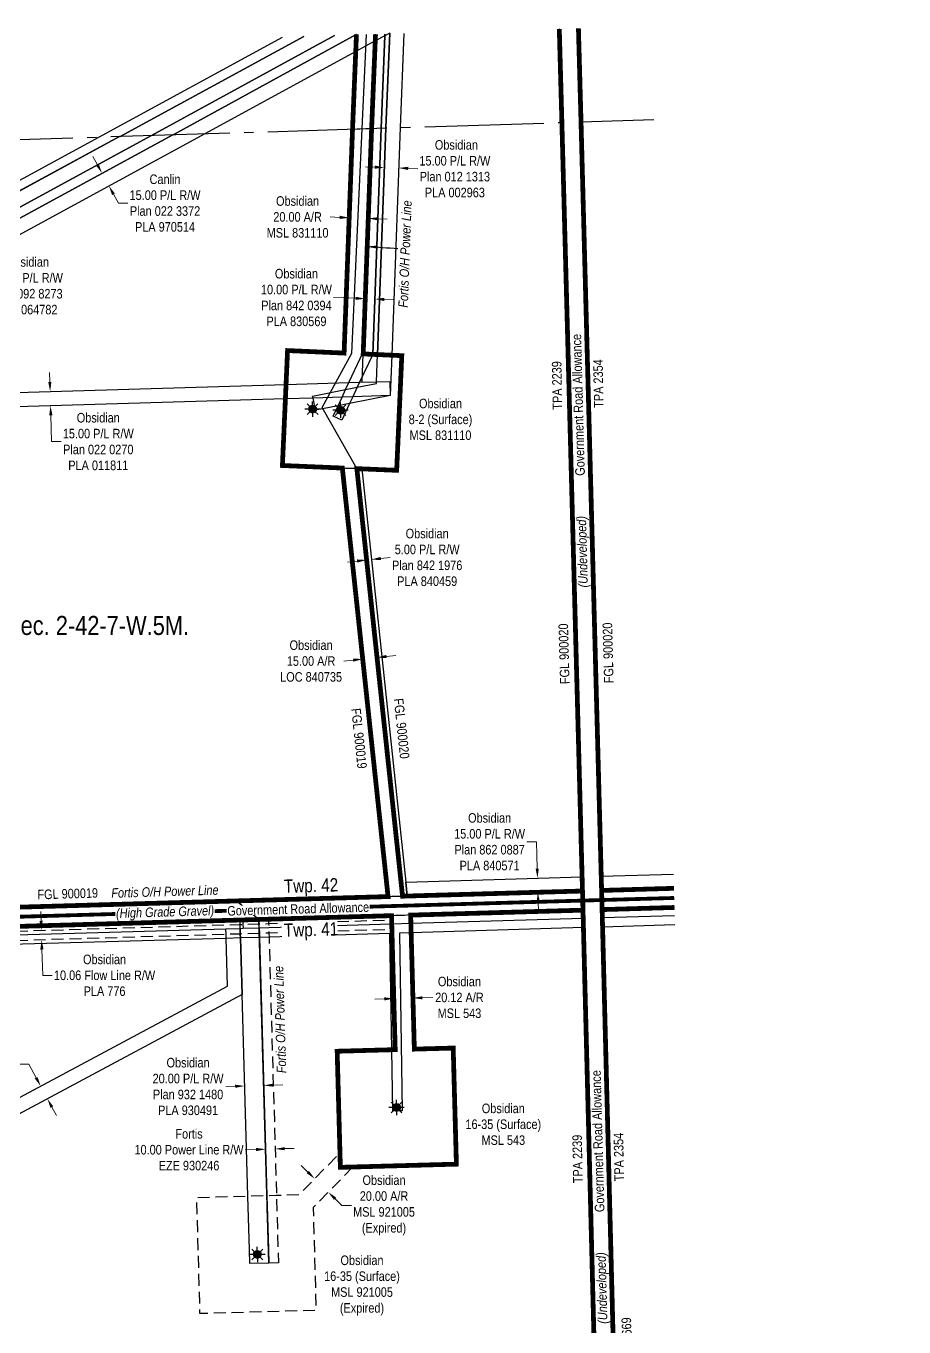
# Model space of a CAD drawing. Extents: x 632269 to 650517, y 5825252 to 5832959.
# Drawn here: x 642427 to 643349, y 5827347 to 5828713 of the extents above; entities that cross this region are included whole.
import ezdxf
from ezdxf.enums import TextEntityAlignment as Align

# ---------------------------------------------------------------- set-up
doc = ezdxf.new("R2010")
doc.units = 0
doc.header["$LTSCALE"] = 5
doc.header["$PDMODE"] = 35
doc.header["$PDSIZE"] = 10
for name, pattern in [('CENTERLINEX3', [5, 2.5, -1, 0.5, -1]), ('foc-ACCESSROAD', [3.75, 2.5, -1.25]), ('foc-FLOWLINE', [3.75, 2.5, -1.25]), ('foc-QUARTERLINE', [33, 25, -3, 2, -3])]:
    doc.linetypes.add(name, pattern=pattern)
doc.layers.get('Defpoints').update_dxf_attribs({"color": 9})
doc.layers.add('AS-FMA BOUNDARY', color=7, linetype='CENTERLINEX3', true_color=0x008f47, transparency=0.7)
doc.layers.add('AS-TRAPPER BOUNDARY', color=7, linetype='CENTERLINEX3', true_color=0xb85c00, transparency=0.6)
doc.layers.add('AS-FMA-T', color=7, linetype='Continuous', true_color=0x00b386)
doc.layers.add('AS-TRAPPER-T', color=7, linetype='Continuous', true_color=0xc26100)
for name, color, linetype in [('AS-POWER', 104, 'foc-POWER'), ('AS-POWER-T', 104, 'Continuous'), ('AS-ROADS', 254, 'Continuous'), ('AS-TELUS', 224, 'foc-TEL'), ('C-AR', 13, 'foc-ACCESSROAD'), ('C-FLOWLINE', 13, 'foc-FLOWLINE'), ('C-RW', 13, 'Continuous'), ('C-SYMBOL', 7, 'Continuous'), ('C-WS', 13, 'foc-ACCESSROAD'), ('C-WS-S', 8, 'Continuous'), ('D-TXT', 6, 'Continuous'), ('F-EZE', 190, 'foc-FLOWLINE'), ('F-RW', 190, 'Continuous'), ('GRL', 7, 'Continuous'), ('L-ROAD-T', 7, 'Continuous'), ('L-SEC', 7, 'Continuous'), ('L-SECQ', 8, 'foc-QUARTERLINE')]:
    doc.layers.add(name, color=color, linetype=linetype)
for name, color, linetype, lineweight in [('C-AR-T', 13, 'Continuous', 9), ('C-FLOWLINE-T', 13, 'Continuous', 9), ('C-RW-T', 13, 'Continuous', 9), ('C-WS-T', 13, 'Continuous', 9), ('F-EZE-T', 190, 'Continuous', 9), ('F-RW-T', 190, 'Continuous', 9), ('T-TEXT', 48, 'Continuous', 18)]:
    doc.layers.add(name, color=color, linetype=linetype, lineweight=lineweight)
doc.styles.add('175L', font='ARIALN.TTF', dxfattribs={"height": 20})
doc.styles.add('80CG', font='ARIALN.TTF', dxfattribs={"height": 10})
doc.styles.add('80L', font='ARIALN.TTF', dxfattribs={"height": 10})
doc.styles.add('80LS', font='ARIALNI.TTF', dxfattribs={"height": 10})
doc.styles.add('foc-LtypeFont', font='ARIALN.TTF', dxfattribs={"height": 7.35})
doc.linetypes.add('foc-POWER', pattern='A,6,-1,["P",foc-LtypeFont,S=0.2,R=0,X=-0.625,Y=-0.75],-1.24,4', length=12.24)
doc.linetypes.add('foc-POWER-NOLINE', pattern='A,0,-4,["P",foc-LtypeFont,S=0.2,R=0,X=-0.625,Y=-0.75],-8.24', length=12.24)
doc.linetypes.add('foc-TEL', pattern='A,2,-1,["T",foc-LtypeFont,S=0.2,R=0,X=-0.425,Y=-0.75],-1.24,8', length=12.24)
doc.linetypes.add('foc-TEL-NOLINE', pattern='A,0,-2,["T",foc-LtypeFont,S=0.2,R=0,X=-0.425,Y=-0.75],-10.24', length=12.24)
doc.dimstyles.new('Compass 5 000', dxfattribs={"dimscale": 5, "dimtxt": 9, "dimasz": 2, "dimexe": 0.2, "dimexo": 0.0625, "dimgap": 0.5, "dimtad": 0, "dimtih": 1, "dimtoh": 1, "dimzin": 0, "dimdsep": 46, "dimtxsty": '80CG', "dimcen": 0.1, "dimse1": 1, "dimse2": 1, "dimclrd": 256, "dimclrt": 256, "dimaunit": 1, "dimadec": 4, "dimazin": 0, "dimtfac": 0.06, "dimtofl": 0, "dimtmove": 0, "dimatfit": 1, "dimfxl": 0.2, "dimtolj": 1, "dimtzin": 0, "dimlwd": -1, "dimarcsym": 0})

# ---------------------------------------------------------------- blocks, each defined once
blk = doc.blocks.new('label_road_undeveloped')
at = {"layer": 'L-ROAD-T', "style": '80L'}
blk.add_text('Government Road Allowance', height=10, dxfattribs=at).set_placement((0, 0), align=Align.MIDDLE_CENTER)
at = {"layer": 'T-TEXT', "style": '80LS'}
blk.add_text('(Undeveloped)', height=10, dxfattribs=at).set_placement((-154.2, 0), align=Align.MIDDLE_CENTER)
blk = doc.blocks.new('*D854')
at = {"layer": 'Defpoints', "color": 0, "transparency": 16777216}
for p in [(642674.1, 5827681.6), (642684.1, 5827681.8), (642688.3, 5827534.1)]:
    blk.add_point(p, dxfattribs=at)
at = {"layer": 'F-EZE-T', "transparency": 16777216}
for p, q in [((642668.3, 5827533.5), (642657, 5827533.2)), ((642698.3, 5827534.4), (642708.3, 5827534.7))]:
    blk.add_line(p, q, dxfattribs=at)
for points in [[(642668.3, 5827535.2), (642668.4, 5827531.8), (642678.3, 5827533.8)], [(642698.3, 5827536), (642698.4, 5827532.7), (642688.3, 5827534.1)]]:
    blk.add_solid(points, dxfattribs=at)
at = {"layer": 'F-EZE-T', "transparency": 16777216, "insert": (642597.9, 5827533.2), "char_height": 10, "attachment_point": 5, "style": '80CG'}
blk.add_mtext('\\A1;Fortis\\P10.00 Power Line R/W\\PEZE 930246', dxfattribs=at)
blk = doc.blocks.new('*D855')
at = {"layer": 'C-AR-T', "transparency": 16777216}
for p, q in [((642805.3, 5828051), (642815.2, 5828052.1)), ((642770.4, 5828047.3), (642760.4, 5828046.2))]:
    blk.add_line(p, q, dxfattribs=at)
for points in [[(642805.1, 5828052.7), (642805.5, 5828049.3), (642795.4, 5828049.9)], [(642770.2, 5828048.9), (642770.6, 5828045.6), (642780.3, 5828048.3)]]:
    blk.add_solid(points, dxfattribs=at)
at = {"layer": 'Defpoints', "color": 0, "transparency": 16777216}
for p in [(642779.4, 5828056.7), (642794.5, 5828058.3), (642780.3, 5828048.3)]:
    blk.add_point(p, dxfattribs=at)
at = {"layer": 'C-AR-T', "transparency": 16777216, "insert": (642726.1, 5828046.2), "char_height": 10, "attachment_point": 5, "style": '80CG'}
blk.add_mtext('\\A1;Obsidian\\P15.00 A/R\\PLOC 840735', dxfattribs=at)
blk = doc.blocks.new('*D856')
at = {"layer": 'C-AR-T', "transparency": 16777216}
for p, q in [((642803, 5827691.6), (642793, 5827691.4)), ((642843.1, 5827692.7), (642854.1, 5827693.1))]:
    blk.add_line(p, q, dxfattribs=at)
for points in [[(642802.9, 5827693.3), (642803, 5827690), (642813, 5827691.9)], [(642843, 5827694.4), (642843.1, 5827691.1), (642833.1, 5827692.5)]]:
    blk.add_solid(points, dxfattribs=at)
at = {"layer": 'Defpoints', "color": 0, "transparency": 16777216}
for p in [(642812.1, 5827721.5), (642832.2, 5827722.1), (642833.1, 5827692.5)]:
    blk.add_point(p, dxfattribs=at)
at = {"layer": 'C-AR-T', "transparency": 16777216, "insert": (642881.9, 5827693.1), "char_height": 10, "attachment_point": 5, "style": '80CG'}
blk.add_mtext('\\A1;Obsidian\\P20.12 A/R\\PMSL 543', dxfattribs=at)
blk = doc.blocks.new('GAS')
h = blk.add_hatch(color=255)
h.dxf.hatch_style = 1
edge = h.paths.add_edge_path()
edge.add_arc((0, 0), 0.9, 0, 360)
for p, q in [((-0.81, 0), (-1.62, 0)), ((-0.57, 0.57), (-1.14, 1.14)), ((0, 0.81), (0, 1.62)), ((0.57, 0.57), (1.14, 1.14)), ((1.62, 0), (0.81, 0)), ((-0.57, -0.57), (-1.14, -1.14)), ((0, -0.81), (0, -1.62)), ((1.14, -1.14), (0.57, -0.57))]:
    blk.add_line(p, q)
blk.add_circle((0, 0), 0.8)
blk = doc.blocks.new('*D858')
at = {"layer": 'C-AR-T', "transparency": 16777216}
for p, q in [((642756.1, 5828512), (642746.1, 5828512.4)), ((642796.1, 5828510.5), (642806.1, 5828510.1))]:
    blk.add_line(p, q, dxfattribs=at)
for points in [[(642756.2, 5828513.7), (642756.1, 5828510.3), (642766.1, 5828511.6)], [(642796.2, 5828512.1), (642796.1, 5828508.8), (642786.1, 5828510.9)]]:
    blk.add_solid(points, dxfattribs=at)
at = {"layer": 'Defpoints', "color": 0, "transparency": 16777216}
for p in [(642766.1, 5828511.6), (642766.3, 5828516.1), (642786.3, 5828515.3)]:
    blk.add_point(p, dxfattribs=at)
at = {"layer": 'C-AR-T', "transparency": 16777216, "insert": (642711.9, 5828512.4), "char_height": 10, "attachment_point": 5, "style": '80CG'}
blk.add_mtext('\\A1;Obsidian\\P20.00 A/R\\PMSL 831110', dxfattribs=at)
blk = doc.blocks.new('*D859')
at = {"layer": 'C-FLOWLINE-T', "transparency": 16777216}
for p, q in [((642442.5, 5827773.5), (642442.2, 5827783.5)), ((642443.4, 5827743.5), (642444.2, 5827716.3)), ((642444.2, 5827716.3), (642454.2, 5827716.3))]:
    blk.add_line(p, q, dxfattribs=at)
for points in [[(642444.2, 5827773.6), (642440.8, 5827773.5), (642442.8, 5827763.5)], [(642445.1, 5827743.5), (642441.7, 5827743.4), (642443.1, 5827753.5)]]:
    blk.add_solid(points, dxfattribs=at)
at = {"layer": 'Defpoints', "color": 0, "transparency": 16777216}
for p in [(642443.1, 5827753.5), (642465.7, 5827764.2), (642466, 5827754.2)]:
    blk.add_point(p, dxfattribs=at)
at = {"layer": 'C-FLOWLINE-T', "transparency": 16777216, "insert": (642509.2, 5827716.3), "char_height": 10, "attachment_point": 5, "style": '80CG'}
blk.add_mtext('\\A1;Obsidian\\P10.06 Flow Line R/W\\PPLA 776', dxfattribs=at)
blk = doc.blocks.new('*D862')
at = {"layer": 'C-RW-T', "transparency": 16777216}
for p, q in [((642793.1, 5828564.7), (642783.1, 5828565.1)), ((642828.1, 5828563.4), (642838.1, 5828563))]:
    blk.add_line(p, q, dxfattribs=at)
for points in [[(642793.1, 5828566.4), (642793, 5828563), (642803.1, 5828564.3)], [(642828.1, 5828565.1), (642828, 5828561.7), (642818.1, 5828563.8)]]:
    blk.add_solid(points, dxfattribs=at)
at = {"layer": 'Defpoints', "color": 0, "transparency": 16777216}
for p in [(642818.1, 5828563.8), (642802.3, 5828543.8), (642817.3, 5828543.2)]:
    blk.add_point(p, dxfattribs=at)
at = {"layer": 'C-RW-T', "transparency": 16777216, "insert": (642877.1, 5828563), "char_height": 10, "attachment_point": 5, "style": '80CG'}
blk.add_mtext('\\A1; Obsidian\\P15.00 P/L R/W\\PPlan 012 1313\\PPLA 002963', dxfattribs=at)
blk = doc.blocks.new('*D863')
at = {"layer": 'C-RW-T', "transparency": 16777216}
for p, q in [((642451.7, 5828339.2), (642451.4, 5828349.2)), ((642452.7, 5828304.2), (642453.6, 5828276.6)), ((642453.6, 5828276.6), (642463.6, 5828276.6))]:
    blk.add_line(p, q, dxfattribs=at)
for points in [[(642453.4, 5828339.3), (642450, 5828339.2), (642452, 5828329.2)], [(642454.4, 5828304.3), (642451.1, 5828304.2), (642452.4, 5828314.2)]]:
    blk.add_solid(points, dxfattribs=at)
at = {"layer": 'Defpoints', "color": 0, "transparency": 16777216}
for p in [(642448.1, 5828329.1), (642448.5, 5828314.1), (642452.4, 5828314.2)]:
    blk.add_point(p, dxfattribs=at)
at = {"layer": 'C-RW-T', "transparency": 16777216, "insert": (642502.6, 5828276.6), "char_height": 10, "attachment_point": 5, "style": '80CG'}
blk.add_mtext('\\A1;Obsidian\\P15.00 P/L R/W\\PPlan 022 0270\\PPLA 011811', dxfattribs=at)
blk = doc.blocks.new('*D864')
at = {"layer": 'C-RW-T', "transparency": 16777216}
for p, q in [((642429.7, 5827623.1), (642419.7, 5827623.1)), ((642437.3, 5827608.8), (642429.7, 5827623.1)), ((642453.9, 5827578), (642458.6, 5827569.2))]:
    blk.add_line(p, q, dxfattribs=at)
for points in [[(642438.8, 5827609.6), (642435.9, 5827608), (642442.1, 5827600)], [(642455.3, 5827578.8), (642452.4, 5827577.2), (642449.1, 5827586.8)]]:
    blk.add_solid(points, dxfattribs=at)
at = {"layer": 'Defpoints', "color": 0, "transparency": 16777216}
for p in [(642456.1, 5827607.5), (642442.1, 5827600), (642463.1, 5827594.3)]:
    blk.add_point(p, dxfattribs=at)
at = {"layer": 'C-RW-T', "transparency": 16777216, "insert": (642380.6, 5827623.1), "char_height": 10, "attachment_point": 5, "style": '80CG'}
blk.add_mtext('\\A1;Obsidian\\P15.00 P/L R/W\\PPlan 062 7665\\PPLA 061221', dxfattribs=at)
blk = doc.blocks.new('*D865')
at = {"layer": 'C-RW-T', "transparency": 16777216}
for p, q in [((642341.6, 5828508.9), (642336.8, 5828517.6)), ((642358.5, 5828477.8), (642379.1, 5828440.1)), ((642379.1, 5828440.1), (642389.1, 5828440.1))]:
    blk.add_line(p, q, dxfattribs=at)
for points in [[(642343.1, 5828509.7), (642340.2, 5828508.1), (642346.4, 5828500.1)], [(642360, 5828478.6), (642357.1, 5828477), (642353.8, 5828486.6)]]:
    blk.add_solid(points, dxfattribs=at)
at = {"layer": 'Defpoints', "color": 0, "transparency": 16777216}
for p in [(642377, 5828516.8), (642384.4, 5828503.3), (642353.8, 5828486.6)]:
    blk.add_point(p, dxfattribs=at)
at = {"layer": 'C-RW-T', "transparency": 16777216, "insert": (642428.2, 5828440.1), "char_height": 10, "attachment_point": 5, "style": '80CG'}
blk.add_mtext('\\A1;Obsidian\\P15.00 P/L R/W\\PPlan 092 8273\\PPLA 064782', dxfattribs=at)
blk = doc.blocks.new('*D867')
at = {"layer": 'C-RW-T', "transparency": 16777216}
for p, q in [((642773, 5828427), (642749.8, 5828427.8)), ((642802.9, 5828425.9), (642812.9, 5828425.5))]:
    blk.add_line(p, q, dxfattribs=at)
for points in [[(642773.1, 5828428.6), (642772.9, 5828425.3), (642783, 5828426.6)], [(642803, 5828427.5), (642802.9, 5828424.2), (642793, 5828426.2)]]:
    blk.add_solid(points, dxfattribs=at)
at = {"layer": 'Defpoints', "color": 0, "transparency": 16777216}
for p in [(642783.5, 5828439.5), (642793.4, 5828439.1), (642783, 5828426.6)]:
    blk.add_point(p, dxfattribs=at)
at = {"layer": 'C-RW-T', "transparency": 16777216, "insert": (642710.7, 5828427.8), "char_height": 10, "attachment_point": 5, "style": '80CG'}
blk.add_mtext('\\A1;Obsidian\\P10.00 P/L R/W\\PPlan 842 0394\\PPLA 830569', dxfattribs=at)
blk = doc.blocks.new('*D868')
at = {"layer": 'C-RW-T', "transparency": 16777216}
for p, q in [((642962.7, 5827856.5), (642952.7, 5827856.5)), ((642963.6, 5827828.3), (642962.7, 5827856.5)), ((642964.6, 5827793.6), (642964.9, 5827783.6))]:
    blk.add_line(p, q, dxfattribs=at)
for points in [[(642965.2, 5827828.4), (642961.9, 5827828.3), (642963.9, 5827818.3)], [(642966.3, 5827793.7), (642963, 5827793.6), (642964.3, 5827803.6)]]:
    blk.add_solid(points, dxfattribs=at)
at = {"layer": 'Defpoints', "color": 0, "transparency": 16777216}
for p in [(642925.3, 5827817.1), (642963.9, 5827818.3), (642925.7, 5827802.4)]:
    blk.add_point(p, dxfattribs=at)
at = {"layer": 'C-RW-T', "transparency": 16777216, "insert": (642913.6, 5827856.5), "char_height": 10, "attachment_point": 5, "style": '80CG'}
blk.add_mtext('\\A1;Obsidian\\P15.00 P/L R/W\\PPlan 862 0887\\PPLA 840571', dxfattribs=at)
blk = doc.blocks.new('*D869')
at = {"layer": 'C-RW-T', "transparency": 16777216}
for p, q in [((642774.5, 5828151.2), (642764.5, 5828150.2)), ((642799.3, 5828153.9), (642809.3, 5828155))]:
    blk.add_line(p, q, dxfattribs=at)
for points in [[(642774.3, 5828152.9), (642774.7, 5828149.6), (642784.4, 5828152.3)], [(642799.2, 5828155.6), (642799.5, 5828152.2), (642789.4, 5828152.8)]]:
    blk.add_solid(points, dxfattribs=at)
at = {"layer": 'Defpoints', "color": 0, "transparency": 16777216}
for p in [(642789.4, 5828152.8), (642785.7, 5828140.1), (642790.7, 5828140.6)]:
    blk.add_point(p, dxfattribs=at)
at = {"layer": 'C-RW-T', "transparency": 16777216, "insert": (642848, 5828155), "char_height": 10, "attachment_point": 5, "style": '80CG'}
blk.add_mtext('\\A1;Obsidian\\P5.00 P/L R/W\\PPlan 842 1976\\PPLA 840459', dxfattribs=at)
blk = doc.blocks.new('*D870')
at = {"layer": 'C-RW-T', "transparency": 16777216}
for p, q in [((642686.4, 5827601), (642696.4, 5827601.3)), ((642646.4, 5827599.9), (642636.4, 5827599.6))]:
    blk.add_line(p, q, dxfattribs=at)
for points in [[(642646.3, 5827601.5), (642646.4, 5827598.2), (642656.4, 5827600.2)], [(642686.3, 5827602.7), (642686.4, 5827599.4), (642676.4, 5827600.7)]]:
    blk.add_solid(points, dxfattribs=at)
at = {"layer": 'Defpoints', "color": 0, "transparency": 16777216}
for p in [(642656.3, 5827601.6), (642676.3, 5827602.2), (642656.4, 5827600.2)]:
    blk.add_point(p, dxfattribs=at)
at = {"layer": 'C-RW-T', "transparency": 16777216, "insert": (642596.9, 5827599.6), "char_height": 10, "attachment_point": 5, "style": '80CG'}
blk.add_mtext('\\A1;Obsidian\\P20.00 P/L R/W\\PPlan 932 1480\\PPLA 930491', dxfattribs=at)
blk = doc.blocks.new('*D871')
at = {"layer": 'Defpoints', "color": 0, "transparency": 16777216}
for p in [(642510.4, 5828560.4), (642513.8, 5828545), (642517.6, 5828547.1)]:
    blk.add_point(p, dxfattribs=at)
at = {"layer": 'F-RW-T', "transparency": 16777216}
for p, q in [((642501.8, 5828567.1), (642497, 5828575.9)), ((642518.6, 5828536.2), (642523.7, 5828526.9)), ((642523.7, 5828526.9), (642533.7, 5828526.9))]:
    blk.add_line(p, q, dxfattribs=at)
for points in [[(642503.2, 5828567.9), (642500.3, 5828566.3), (642506.5, 5828558.3)], [(642520, 5828537), (642517.1, 5828535.4), (642513.8, 5828545)]]:
    blk.add_solid(points, dxfattribs=at)
at = {"layer": 'F-RW-T', "transparency": 16777216, "insert": (642572.7, 5828526.9), "char_height": 10, "attachment_point": 5, "style": '80CG'}
blk.add_mtext('\\A1;Canlin\\P15.00 P/L R/W\\PPlan 022 3372\\PPLA 970514', dxfattribs=at)
blk = doc.blocks.new('*D876')
at = {"layer": 'C-AR-T', "transparency": 16777216}
for p, q in [((642722.7, 5827509.8), (642715.6, 5827516.8)), ((642751.3, 5827481.8), (642758.4, 5827474.8)), ((642758.4, 5827474.8), (642768.4, 5827474.8))]:
    blk.add_line(p, q, dxfattribs=at)
for points in [[(642723.9, 5827511), (642721.5, 5827508.6), (642729.9, 5827502.8)], [(642752.5, 5827483), (642750.1, 5827480.6), (642744.1, 5827488.8)]]:
    blk.add_solid(points, dxfattribs=at)
at = {"layer": 'Defpoints', "color": 0, "transparency": 16777216}
for p in [(642733.9, 5827506.9), (642748.2, 5827493), (642744.1, 5827488.8)]:
    blk.add_point(p, dxfattribs=at)
at = {"layer": 'C-AR-T', "transparency": 16777216, "insert": (642802.7, 5827474.8), "char_height": 10, "attachment_point": 5, "style": '80CG'}
blk.add_mtext('\\A1;Obsidian\\P20.00 A/R\\PMSL 921005\\P(Expired)', dxfattribs=at)

msp = doc.modelspace()

# ---------------------------------------------------------------- linework, layer by layer
at = {"layer": 'AS-FMA BOUNDARY', "const_width": 4.998, "flags": 128}
for points in [[(643011.66, 5827784.742), (643032.323, 5826981.068), (643079.628, 5825274.735)], [(643073.146, 5826177.929), (643052.425, 5826981.667), (643031.762, 5827785.332)]]:
    msp.add_lwpolyline(points, dxfattribs=at)
at = {"layer": 'AS-POWER', "linetype": 'foc-POWER-NOLINE', "flags": 128}
for points in [[(642780.821, 5828368.618), (642793.77, 5828704.143)], [(638780.865, 5827661.321), (638957.816, 5827666.32), (639759.548, 5827689.803), (640358.219, 5827707.079), (640390.83, 5827728.127), (640582.25, 5827733.663), (641384.776, 5827757.272), (642207.54, 5827781.826), (642806.932, 5827798.982)], [(642681.785, 5827414.248), (642671.357, 5827774.974)]]:
    msp.add_lwpolyline(points, dxfattribs=at)
at = {"layer": 'AS-POWER', "flags": 128}
for points in [[(642779.674, 5828338.908), (642780.821, 5828368.618)], [(642671.337, 5827774.99), (642647.456, 5827794.395)]]:
    msp.add_lwpolyline(points, dxfattribs=at)
at = {"layer": 'AS-ROADS', "const_width": 3.999, "flags": 128}
msp.add_lwpolyline([(635537.381, 5827579.634), (636509.669, 5827606.936), (637333.137, 5827630.215), (638136.052, 5827653.164), (638957.527, 5827676.373), (639759.254, 5827699.855), (640582.479, 5827723.611), (641385.056, 5827747.216), (642207.846, 5827771.77), (643107.445, 5827797.547)], dxfattribs=at)
at = {"layer": 'AS-TELUS', "flags": 128}
msp.add_lwpolyline([(642774.169, 5828248.203), (642737.709, 5828312.234), (642768.723, 5828369.277), (642784.238, 5828703.866)], dxfattribs=at)
at = {"layer": 'AS-TRAPPER BOUNDARY', "const_width": 4.998, "flags": 128}
for points in [[(641443.694, 5828664.891), (641467.681, 5828563.854), (641515.51, 5828362.393), (641560.854, 5828171.435), (641603.609, 5827989.03), (641718.286, 5827992.489), (641719.81, 5827941.972), (641724.772, 5827777.508), (641649.183, 5827775.229), (641651.154, 5827765.202), (641927.831, 5827773.458), (641941.145, 5827773.855), (641926.011, 5828315.065), (641933.552, 5828315.279), (641930.275, 5828437.233), (642052.146, 5828440.588), (642055.505, 5828318.636), (641953.755, 5828315.833), (641968.887, 5827774.684), (642307.257, 5827784.683), (642806.932, 5827798.982), (642758.917, 5828248.844), (642695.988, 5828251.498), (642701.392, 5828372.152), (642760.747, 5828369.511), (642769.625, 5828604.685), (642773.74, 5828704.042)], [(643011.121, 5827804.845), (642822.143, 5827799.418), (642774.169, 5828248.203), (642815.989, 5828246.444), (642821.351, 5828366.813), (642780.821, 5828368.618), (642789.675, 5828605.315), (642793.77, 5828704.143)], [(643107.179, 5827807.666), (643031.223, 5827805.436)], [(643053.036, 5826177.405), (641448.739, 5826132.981), (641425.613, 5826937.083), (641405.459, 5827737.764), (642100.714, 5827758.504), (642100.882, 5827739.785), (642008.067, 5827737.012), (642014.145, 5827537.13), (642213.944, 5827543.141), (642208.637, 5827742.984), (642115.899, 5827740.233), (642115.691, 5827758.952), (642810.559, 5827778.967), (642814.424, 5827638.312), (642753.492, 5827636.638), (642756.841, 5827514.774), (642878.705, 5827518.122), (642875.356, 5827639.987), (642834.535, 5827638.865), (642830.668, 5827779.544), (643011.638, 5827784.741)], [(643031.762, 5827785.332), (643107.707, 5827787.561)]]:
    msp.add_lwpolyline(points, dxfattribs=at)
at = {"layer": 'C-AR', "flags": 128}
msp.add_lwpolyline([(642773.357, 5828703.549), (642769.625, 5828604.685)], dxfattribs=at)
msp.add_lwpolyline([(642774.169, 5828248.203), (642822.143, 5827799.418), (642806.932, 5827798.982), (642758.917, 5828248.844), (642774.169, 5828248.203)], close=True, dxfattribs=at)
at = {"layer": 'C-FLOWLINE', "flags": 128}
msp.add_lwpolyline([(641584.865, 5827727.858), (641405.837, 5827722.518), (641405.659, 5827729.576), (641405.583, 5827732.581), (641584.569, 5827737.92), (641599.563, 5827738.363), (641623.177, 5827739.067), (641633.432, 5827739.371), (641653.981, 5827739.985), (641705.874, 5827741.543), (641715.782, 5827741.839), (641898.76, 5827747.288), (641918.764, 5827747.886), (641928.727, 5827748.187), (642100.664, 5827753.317), (642115.67, 5827753.766), (642208.277, 5827756.536), (642651.479, 5827769.754), (642654.481, 5827769.845), (642671.491, 5827770.353), (642681.493, 5827770.652), (642810.681, 5827774.513), (642810.793, 5827770.434), (642810.958, 5827764.45), (642681.784, 5827760.589), (642671.782, 5827760.29), (642651.77, 5827759.692), (642636.772, 5827759.244), (642208.545, 5827746.473), (642115.815, 5827743.699), (642100.795, 5827743.251), (641929.086, 5827738.122), (641919.119, 5827737.823), (641899.088, 5827737.226), (641716.064, 5827731.776), (641706.173, 5827731.48), (641656.362, 5827729.986), (641635.813, 5827729.373), (641599.859, 5827728.303), (641584.865, 5827727.858)], close=True, dxfattribs=at)
at = {"layer": 'C-RW'}
for points in [[(642190.612, 5828414.937), (642524.921, 5828597.006), (642525.426, 5828597.022), (642718.352, 5828701.95)], [(642191.068, 5828397.947), (642558.404, 5828598.056), (642750.51, 5828702.885)], [(642750.51, 5828702.885), (642558.404, 5828598.056), (642191.068, 5828397.971)], [(642773.74, 5828704.042), (642773.409, 5828703.862), (642581.126, 5828598.769), (642580.781, 5828598.758), (642192.429, 5828387.271)], [(642823.648, 5828705.011), (642819.65, 5828606.257), (642810.812, 5828367.283), (642809.246, 5828324.914), (642766.607, 5828316.64), (642754.417, 5828314.313), (642730.607, 5828309.626), (642728.134, 5828322.357), (642727.75, 5828324.339), (642762.411, 5828331.22), (642774.603, 5828333.634), (642794.717, 5828337.495), (642794.788, 5828339.35), (642795.81, 5828367.95), (642804.617, 5828605.784), (642804.64, 5828606.293), (642808.699, 5828705.393)], [(642803.683, 5828704.431), (642803.617, 5828702.63), (642799.569, 5828605.626), (642790.825, 5828368.172), (642777.055, 5828338.831), (642774.603, 5828333.634), (642770, 5828323.608), (642766.607, 5828316.64), (642758.264, 5828299.005), (642749.225, 5828303.3), (642754.417, 5828314.313), (642758.639, 5828323.274), (642762.411, 5828331.22), (642765.855, 5828338.503), (642780.89, 5828370.47), (642789.675, 5828605.315), (642793.512, 5828697.132), (642793.77, 5828704.143)], [(642808.699, 5828705.393), (642804.64, 5828606.293), (642804.617, 5828605.784), (642795.81, 5828367.95), (642790.825, 5828368.172), (642799.569, 5828605.626), (642803.617, 5828702.63), (642803.683, 5828704.431)], [(642193.117, 5828321.605), (642699.482, 5828336.545), (642699.799, 5828336.555), (642765.855, 5828338.503), (642777.055, 5828338.831), (642794.788, 5828339.35), (642808.79, 5828339.778), (642809.246, 5828324.914), (642770, 5828323.608), (642758.639, 5828323.274), (642728.134, 5828322.357), (642699.126, 5828321.504), (642698.812, 5828321.494), (642193.519, 5828306.615)], [(643107.179, 5827807.665), (643031.223, 5827805.436), (643030.823, 5827820.367), (643106.787, 5827822.6)], [(643108.189, 5827769.21), (643032.234, 5827766.974), (643031.976, 5827776.994), (643107.926, 5827779.234)], [(643108.189, 5827769.21), (643032.234, 5827766.974), (643031.976, 5827776.994), (643107.926, 5827779.234)], [(642208.37, 5827753.038), (642636.594, 5827765.219), (642651.597, 5827765.647), (642654.599, 5827765.736), (642671.61, 5827766.248), (642681.612, 5827766.549), (642810.793, 5827770.434), (642830.902, 5827771.039), (643011.872, 5827776.488), (643012.131, 5827766.406), (642831.183, 5827760.8), (642818.841, 5827760.417), (642821.683, 5827573.951), (642811.939, 5827574.071), (642810.844, 5827638.214), (642808.764, 5827760.106), (642681.903, 5827756.479), (642671.9, 5827756.192), (642651.891, 5827755.543), (642636.894, 5827755.113), (642208.637, 5827742.984)], [(642340.421, 5827545.594), (642638.332, 5827705.093), (642636.891, 5827755.111), (642636.769, 5827759.244), (642636.594, 5827765.22), (642651.597, 5827765.647), (642651.77, 5827759.692), (642651.891, 5827755.543), (642653.604, 5827696.261), (642653.604, 5827696.261), (642344.32, 5827530.671)]]:
    msp.add_lwpolyline(points, dxfattribs=at)
for points in [[(642779.217, 5828247.991), (642825.652, 5827813.997), (642827.172, 5827799.563), (642822.143, 5827799.418), (642774.169, 5828248.203), (642779.217, 5828247.991)], [(643011.121, 5827804.845), (642827.172, 5827799.563), (642825.652, 5827813.997), (643010.721, 5827819.776), (643011.121, 5827804.845)], [(642654.481, 5827769.845), (642654.599, 5827765.736), (642671.61, 5827766.248), (642671.782, 5827760.29), (642671.9, 5827756.192), (642679.731, 5827485.242), (642681.358, 5827428.928), (642681.785, 5827414.248), (642661.771, 5827413.66), (642661.347, 5827428.339), (642659.718, 5827484.686), (642653.603, 5827696.3), (642651.891, 5827755.543), (642651.77, 5827759.692), (642651.597, 5827765.647), (642651.479, 5827769.754), (642651.346, 5827774.4), (642654.347, 5827774.487), (642654.481, 5827769.845)]]:
    msp.add_lwpolyline(points, close=True, dxfattribs=at)
at = {"layer": 'C-WS', "flags": 128}
for points in [[(642780.89, 5828370.47), (642780.821, 5828368.618), (642790.825, 5828368.172), (642795.81, 5828367.95), (642810.812, 5828367.283), (642821.351, 5828366.813), (642815.989, 5828246.444), (642779.217, 5828247.991), (642774.169, 5828248.203), (642758.917, 5828248.844), (642695.988, 5828251.498), (642699.126, 5828321.504), (642699.799, 5828336.555), (642701.392, 5828372.152), (642760.747, 5828369.511), (642769.625, 5828604.685), (642789.675, 5828605.315), (642780.89, 5828370.47)], [(642769.952, 5827515.134), (642728.368, 5827472.686), (642731.368, 5827364.638), (642609.425, 5827361.253), (642606.04, 5827483.196), (642659.718, 5827484.686), (642679.731, 5827485.242), (642689.734, 5827485.519), (642713.594, 5827486.182), (642756.425, 5827529.904), (642756.841, 5827514.774), (642769.952, 5827515.134)]]:
    msp.add_lwpolyline(points, close=True, dxfattribs=at)
at = {"layer": 'F-RW'}
for points in [[(642190.311, 5828426.164), (642503.2, 5828596.325), (642696.221, 5828701.307)], [(642718.343, 5828701.95), (642525.425, 5828597.023), (642524.875, 5828597.004), (642190.595, 5828415.562)], [(642192.429, 5828387.271), (642580.775, 5828598.758), (642581.144, 5828598.769), (642773.409, 5828703.862), (642773.74, 5828704.042)], [(642808.699, 5828705.393), (642803.617, 5828702.63), (642793.512, 5828697.132), (642773.016, 5828685.988), (642614.495, 5828599.816), (642199.591, 5828374.091)]]:
    msp.add_lwpolyline(points, dxfattribs=at)
at = {"layer": 'GRL'}
msp.add_lwpolyline([(643877.676, 5826201.882), (643159.825, 5826180.568), (643145.632, 5826180.148), (643090.059, 5826178.503), (643081.554, 5826178.251), (643073.138, 5826178.002), (643072.62, 5826198.101), (643052.425, 5826981.668), (643032.234, 5827766.974), (643031.976, 5827776.994), (643031.762, 5827785.332), (643107.707, 5827787.561)], dxfattribs=at)
at = {"layer": 'L-SEC'}
for p, q in [((642986.78, 5828709.754), (642989.492, 5828611.595)), ((643006.881, 5828710.339), (643009.595, 5828612.151)), ((643009.595, 5828612.134), (643031.224, 5827805.384)), ((642989.492, 5828611.595), (643011.121, 5827804.845)), ((643107.179, 5827807.666), (643031.223, 5827805.435)), ((643011.084, 5827804.844), (642207.564, 5827781.82)), ((643011.121, 5827804.845), (643011.07, 5827804.843)), ((643011.66, 5827784.742), (642208.14, 5827761.718)), ((643011.638, 5827784.741), (643032.323, 5826981.068)), ((643107.707, 5827787.562), (643031.74, 5827785.331)), ((643031.74, 5827785.331), (643052.427, 5826981.586))]:
    msp.add_line(p, q, dxfattribs=at)
at = {"layer": 'L-SECQ'}
for p, q in [((643009.593, 5828612.227), (643085.982, 5828614.628)), ((642185.982, 5828586.34), (642989.492, 5828611.595))]:
    msp.add_line(p, q, dxfattribs=at)

# ---------------------------------------------------------------- block references
at = {"layer": 'C-WS-S', "xscale": 4.998345000000032, "yscale": 4.998345000000032, "zscale": 4.998345000000032, "rotation": 0.08236396073204832}
for p in [(642727.657, 5828310.695), (642757.046, 5828309.55), (642815.865, 5827577.63), (642669.637, 5827423.314)]:
    msp.add_blockref('GAS', p, dxfattribs=at)
at = {"layer": 'L-ROAD-T', "rotation": 91.53707647304364}
for p in [(643006.646, 5828315.127), (643027.245, 5827542.227)]:
    msp.add_blockref('label_road_undeveloped', p, dxfattribs=at)

# ---------------------------------------------------------------- texts
at = {"layer": 'AS-FMA-T', "char_height": 9.99669, "width": 52.41552, "attachment_point": 5, "rotation": 91.001203, "style": '80CG'}
for s, insert in [('\\A1;TPA 2239', (642984.48, 5828335.561)), ('\\A1;TPA 2354', (643027.871, 5828337.532)), ('\\A1;TPA 2239', (643005.961, 5827523.573)), ('\\A1;TPA 2354', (643049.352, 5827525.544))]:
    msp.add_mtext(s, dxfattribs=dict(at, insert=insert))
at = {"layer": 'C-SYMBOL', "color": 3, "style": '175L'}
msp.add_text('S.E.1/4 Sec. 2-42-7-W.5M.', height=19.9935, dxfattribs=at).set_placement((642461.116, 5828067.623), align=Align.BOTTOM_CENTER)
at = {"layer": 'D-TXT', "color": 3, "insert": (642697.352, 5827816.834), "char_height": 14, "attachment_point": 1, "rotation": 1.613644, "style": '80L'}
msp.add_mtext_dynamic_manual_height_columns('Twp. 42', width=56.34055, gutter_width=47.5, heights=[0], dxfattribs=at)

# ---------------------------------------------------------------- dimensions: what is measured, and where the dimension line sits
at = {"layer": 'C-AR-T'}
dim = msp.add_linear_dim(base=(642766.111, 5828511.611), p1=(642786.308, 5828515.309), p2=(642766.279, 5828516.065), angle=177.838027, text='Obsidian\\X20.00 A/R\\PMSL 831110', dimstyle='Compass 5 000', dxfattribs=at)
dim.commit()
dim.dimension.update_dxf_attribs({"geometry": '*D858', "text_midpoint": (642711.852, 5828512.366), "dimtype": 161})
at = {"layer": 'C-AR-T', "color": 2}
dim = msp.add_linear_dim(base=(642833.061, 5827692.473), p1=(642812.138, 5827721.513), p2=(642832.248, 5827722.065), angle=1.574503, text='Obsidian\\X20.12 A/R\\PMSL 543', dimstyle='Compass 5 000', dxfattribs=at)
dim.commit()
dim.dimension.update_dxf_attribs({"geometry": '*D856', "text_midpoint": (642881.873, 5827693.052), "dimtype": 161})
at = {"layer": 'C-AR-T', "color": 3}
dim = msp.add_linear_dim(base=(642744.141, 5827488.786), p1=(642733.934, 5827506.945), p2=(642748.22, 5827492.95), angle=315.589693, text='Obsidian\\P20.00 A/R\\PMSL 921005\\P(Expired)', dimstyle='Compass 5 000', dxfattribs=at)
dim.commit()
dim.dimension.update_dxf_attribs({"geometry": '*D876', "text_midpoint": (642802.746, 5827474.791), "dimtype": 161})
at = {"layer": 'C-FLOWLINE-T', "color": 3}
dim = msp.add_linear_dim(base=(642443.101, 5827753.468), p1=(642465.746, 5827764.215), p2=(642466.046, 5827754.152), angle=271.708246, text='Obsidian\\P10.06 Flow Line R/W\\PPLA 776', dimstyle='Compass 5 000', dxfattribs=at)
dim.commit()
dim.dimension.update_dxf_attribs({"geometry": '*D859', "text_midpoint": (642509.207, 5827716.26), "dimtype": 161})
at = {"layer": 'C-RW-T', "color": 3}
for base, p1, p2, angle, text, picture, middle in [((642818.079, 5828563.783), (642802.321, 5828543.791), (642817.319, 5828543.236), 357.882066, ' Obsidian\\X15.00 P/L R/W\\PPlan 012 1313\\PPLA 002963', '*D862', (642877.148, 5828563.044)), ((642353.763, 5828486.59), (642377.039, 5828516.761), (642384.387, 5828503.271), 298.576688, 'Obsidian\\P15.00 P/L R/W\\PPlan 092 8273\\PPLA 064782', '*D865', (642428.154, 5828440.127)), ((642782.99, 5828426.607), (642793.436, 5828439.083), (642783.47, 5828439.455), 177.857736, 'Obsidian\\X10.00 P/L R/W\\PPlan 842 0394\\PPLA 830569', '*D867', (642710.718, 5828427.849)), ((642452.443, 5828314.239), (642448.065, 5828329.127), (642448.507, 5828314.124), 271.686603, 'Obsidian\\P15.00 P/L R/W\\PPlan 022 0270\\PPLA 011811', '*D863', (642502.634, 5828276.609)), ((642789.397, 5828152.843), (642785.725, 5828140.1), (642790.703, 5828140.633), 6.10712, 'Obsidian\\X5.00 P/L R/W\\PPlan 842 1976\\PPLA 840459', '*D869', (642848.015, 5828154.971)), ((642963.862, 5827818.313), (642925.743, 5827802.398), (642925.284, 5827817.108), 91.788458, 'Obsidian\\X15.00 P/L R/W\\PPlan 862 0887\\PPLA 840571', '*D868', (642913.588, 5827856.477)), ((642442.053, 5827600.007), (642463.128, 5827594.281), (642456.05, 5827607.501), 118.164229, 'Obsidian\\P15.00 P/L R/W\\PPlan 062 7665\\PPLA 061221', '*D864', (642380.602, 5827623.109)), ((642656.381, 5827600.168), (642676.35, 5827602.227), (642656.338, 5827601.648), 181.655372, 'Obsidian\\X20.00 P/L R/W\\PPlan 932 1480\\PPLA 930491', '*D870', (642596.853, 5827599.591))]:
    dim = msp.add_linear_dim(base=base, p1=p1, p2=p2, angle=angle, text=text, dimstyle='Compass 5 000', dxfattribs=at)
    dim.commit()
    dim.dimension.update_dxf_attribs({"geometry": picture, "text_midpoint": middle, "dimtype": 161})
at = {"layer": 'F-EZE-T', "color": 2}
dim = msp.add_linear_dim(base=(642688.33, 5827534.081), p1=(642674.057, 5827681.557), p2=(642684.06, 5827681.846), angle=1.655391, text='Fortis\\X10.00 Power Line R/W\\PEZE 930246', dimstyle='Compass 5 000', dxfattribs=at)
dim.commit()
dim.dimension.update_dxf_attribs({"geometry": '*D854', "text_midpoint": (642597.91, 5827533.177), "dimtype": 161})
at = {"layer": 'F-RW-T', "color": 3}
dim = msp.add_linear_dim(base=(642513.781, 5828545.024), p1=(642510.407, 5828560.434), p2=(642517.646, 5828547.127), angle=298.548119, text='Canlin\\P15.00 P/L R/W\\PPlan 022 3372\\PPLA 970514', dimstyle='Compass 5 000', dxfattribs=at)
dim.commit()
dim.dimension.update_dxf_attribs({"geometry": '*D871', "text_midpoint": (642572.742, 5828526.867), "dimtype": 161})

# ---------------------------------------------------------------- next in the draw order: texts
at = {"layer": 'AS-POWER-T', "insert": (642824.831, 5828473.513), "char_height": 9.99669, "width": 112.25246, "attachment_point": 5, "rotation": 87.882066, "style": '80CG', "bg_fill": 3, "box_fill_scale": 1.15, "bg_fill_color": 256, "bg_fill_true_color": 256, "bg_fill_transparency": 0}
msp.add_mtext('\\A1;{\\fArial Narrow|b0|i1|c0|p34;Fortis O/H Power Line}', dxfattribs=at)
at = {"layer": 'AS-TRAPPER-T', "char_height": 9.99669, "attachment_point": 5, "style": '80CG', "bg_fill": 3, "box_fill_scale": 1.15, "bg_fill_color": 256, "bg_fill_true_color": 256, "bg_fill_transparency": 0}
for s, insert, width, rotation in [('\\A1;FGL 900020', (642991.824, 5828053.832), 63.21004, 91.535718), ('\\A1;FGL 900020', (643038.113, 5828054.796), 63.21004, 91.535718), ('\\A1;FGL 900019', (642776.47, 5827965.003), 63.21004, 276.092348), ('\\A1;FGL 900020', (642821.189, 5827975.431), 63.21004, 276.092348), ('\\A1;FGL 900019', (642470.5, 5827801.92), 63.21004, 1.709358), ('\\A1;GRL 40669', (643058.051, 5827328.02), 58.10941, 91.844539)]:
    msp.add_mtext(s, dxfattribs=dict(at, insert=insert, width=width, rotation=rotation))
at = {"layer": 'C-WS-T', "char_height": 9.99669, "attachment_point": 5, "style": '80CG', "bg_fill": 2}
for s, insert, width in [('\\A1;Obsidian\\P8-2 (Surface)\\PMSL 831110', (642862.007, 5828299.871), 66.23769), ('\\A1;Obsidian\\P16-35 (Surface)\\PMSL 921005\\P(Expired)', (642779.554, 5827390.692), 78.97562)]:
    msp.add_mtext(s, dxfattribs=dict(at, insert=insert, width=width))
at = {"layer": 'D-TXT', "color": 3, "insert": (642697.352, 5827770.616), "char_height": 14, "attachment_point": 1, "rotation": 1.613644, "style": '80L', "bg_fill": 3, "box_fill_scale": 1.15, "bg_fill_color": 256, "bg_fill_true_color": 256, "bg_fill_transparency": 0}
msp.add_mtext_dynamic_manual_height_columns('Twp. 41', width=54.22049, gutter_width=47.5, heights=[0], dxfattribs=at)

# ---------------------------------------------------------------- next in the draw order: linework, layer by layer
at = {"layer": 'AS-FMA BOUNDARY', "const_width": 4.998, "flags": 128}
for points in [[(643011.66, 5827784.742), (642989.492, 5828611.595), (642986.78, 5828709.754)], [(643031.762, 5827785.332), (643009.593, 5828612.227), (643006.881, 5828710.339)]]:
    msp.add_lwpolyline(points, dxfattribs=at)
at = {"layer": 'AS-TELUS', "linetype": 'foc-TEL-NOLINE', "flags": 128}
msp.add_lwpolyline([(642217.191, 5827782.022), (642822.143, 5827799.418), (642774.169, 5828248.203)], dxfattribs=at)
at = {"layer": 'C-WS', "flags": 128}
msp.add_lwpolyline([(642831.183, 5827760.8), (642834.535, 5827638.865), (642875.356, 5827639.987), (642878.705, 5827518.122), (642769.952, 5827515.134), (642756.841, 5827514.774), (642756.425, 5827529.904), (642755.02, 5827581.037), (642753.492, 5827636.638), (642810.844, 5827638.214), (642814.424, 5827638.312), (642810.958, 5827764.45), (642810.793, 5827770.434), (642810.681, 5827774.513), (642810.559, 5827778.967), (642830.668, 5827779.544), (642830.902, 5827771.039), (642831.183, 5827760.8)], close=True, dxfattribs=at)
at = {"layer": 'F-EZE', "flags": 128}
msp.add_lwpolyline([(642691.785, 5827414.541), (642681.785, 5827414.248), (642681.358, 5827428.928), (642679.731, 5827485.242), (642671.9, 5827756.192), (642671.782, 5827760.29), (642671.61, 5827766.248), (642671.491, 5827770.353), (642671.357, 5827774.974), (642681.36, 5827775.261), (642681.493, 5827770.652), (642681.612, 5827766.549), (642681.784, 5827760.589), (642681.903, 5827756.479), (642689.734, 5827485.519), (642691.785, 5827414.541)], close=True, dxfattribs=at)

# ---------------------------------------------------------------- next in the draw order: dimensions: what is measured, and where the dimension line sits
at = {"layer": 'C-AR-T', "color": 2}
dim = msp.add_linear_dim(base=(642780.317, 5828048.34), p1=(642794.471, 5828058.28), p2=(642779.428, 5828056.674), angle=186.092348, text='Obsidian\\X15.00 A/R\\PLOC 840735', dimstyle='Compass 5 000', dxfattribs=at)
dim.commit()
dim.dimension.update_dxf_attribs({"geometry": '*D855', "text_midpoint": (642726.095, 5828046.217), "dimtype": 161})

# ---------------------------------------------------------------- next in the draw order: leaders
at = {"layer": 'AS-POWER-T', "path_type": 1}
msp.add_leader([(642785.173, 5828481.386), (642817.335, 5828479.355)], dimstyle='Compass 5 000', override={"dimgap": 0.5, "dimtad": 0}, dxfattribs=at)

# ---------------------------------------------------------------- next in the draw order: texts
at = {"layer": 'AS-POWER-T', "insert": (642693.509, 5827669.926), "char_height": 9.99669, "width": 112.25246, "attachment_point": 5, "rotation": 91.655391, "style": '80CG', "bg_fill": 3, "box_fill_scale": 1.15, "bg_fill_color": 256, "bg_fill_true_color": 256, "bg_fill_transparency": 0}
msp.add_mtext('\\A1;{\\fArial Narrow|b0|i1|c0|p34;Fortis O/H Power Line}', dxfattribs=at)
at = {"layer": 'C-WS-T', "insert": (642927.972, 5827559.936), "char_height": 9.99669, "width": 78.97562, "attachment_point": 5, "style": '80CG', "bg_fill": 2}
msp.add_mtext('\\A1;Obsidian\\P16-35 (Surface)\\PMSL 543', dxfattribs=at)
at = {"layer": 'L-ROAD-T', "insert": (642712.397, 5827791.01), "char_height": 9.99675, "width": 150.28215, "attachment_point": 2, "rotation": 1.603781, "style": '80L', "bg_fill": 3, "box_fill_scale": 1, "bg_fill_color": 256, "bg_fill_transparency": 0}
msp.add_mtext('Government Road Allowance', dxfattribs=at)
at = {"layer": 'T-TEXT', "insert": (642572.583, 5827787.985), "char_height": 9.99675, "width": 104.3568, "attachment_point": 2, "rotation": 1.677695, "style": '80LS', "bg_fill": 3, "box_fill_scale": 1, "bg_fill_color": 256, "bg_fill_transparency": 0}
msp.add_mtext('(High Grade Gravel)', dxfattribs=at)

# ---------------------------------------------------------------- next in the draw order: texts
at = {"layer": 'AS-POWER-T', "insert": (642572.554, 5827804.279), "char_height": 9.99669, "width": 112.25246, "attachment_point": 5, "rotation": 1.677699, "style": '80CG', "bg_fill": 3, "box_fill_scale": 1.15, "bg_fill_color": 256, "bg_fill_true_color": 256, "bg_fill_transparency": 0}
msp.add_mtext('\\A1;{\\fArial Narrow|b0|i1|c0|p34;Fortis O/H Power Line}', dxfattribs=at)

doc.saveas('drawing.dxf')
